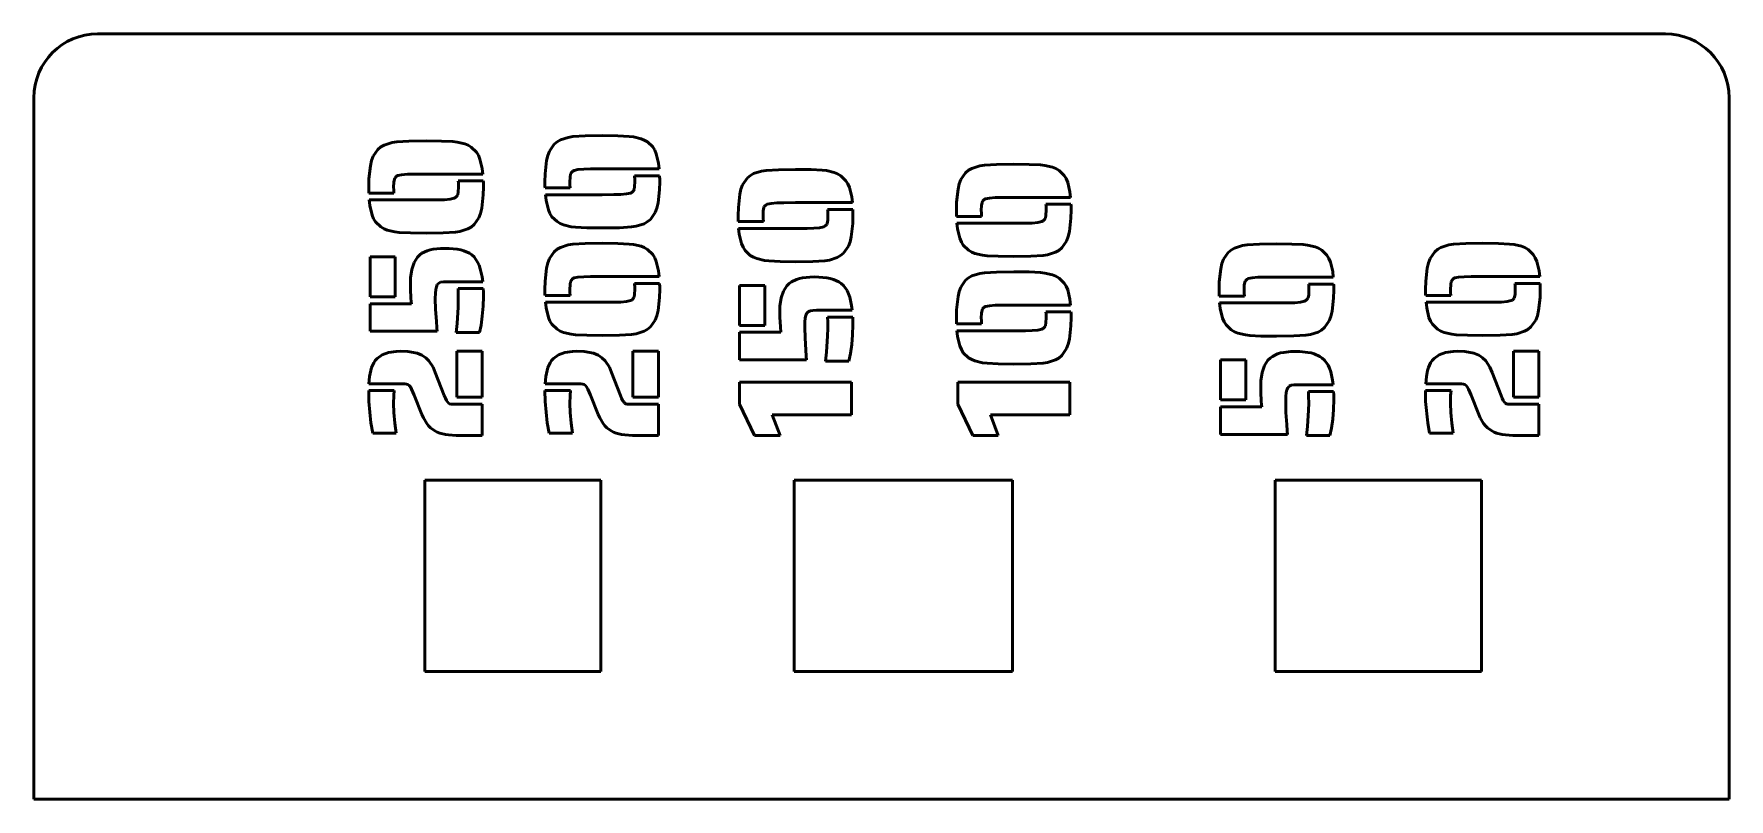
# Model space of a CAD drawing. Header units: millimetres. Extents: x 0 to 266, y 0 to 120.
import ezdxf

# ---------------------------------------------------------------- set-up
doc = ezdxf.new("R2010")
doc.units = ezdxf.units.MM
doc.layers.get('0').update_dxf_attribs({"lineweight": 50})

msp = doc.modelspace()

# ---------------------------------------------------------------- linework, layer by layer
for p, q in [((10, 120), (256.04, 120)), ((0, 0), (0, 110)), ((266.04, 110), (266.04, 0)), ((82.63, 103.39), (83.87, 103.78)), ((83.87, 103.78), (84.6, 103.89)), ((84.6, 103.89), (86.52, 104.01)), ((86.52, 104.01), (89.2, 104.05)), ((89.2, 104.05), (91.64, 104.02)), ((91.64, 104.02), (93.4, 103.93)), ((93.4, 103.93), (94.09, 103.85)), ((94.09, 103.85), (95.29, 103.56)), ((53.25, 100.82), (53.99, 101.89)), ((53.99, 101.89), (54.46, 102.28)), ((54.46, 102.28), (54.97, 102.57)), ((54.97, 102.57), (56.21, 102.96)), ((56.21, 102.96), (56.94, 103.07)), ((56.94, 103.07), (58.86, 103.19)), ((58.86, 103.19), (61.54, 103.23)), ((61.54, 103.23), (63.97, 103.2)), ((63.97, 103.2), (65.74, 103.11)), ((65.74, 103.11), (66.42, 103.03)), ((66.42, 103.03), (67.63, 102.75)), ((67.63, 102.75), (68.14, 102.54)), ((68.14, 102.54), (68.64, 102.25)), ((68.64, 102.25), (69.46, 101.46)), ((69.46, 101.46), (69.76, 100.96)), ((80.66, 100.95), (80.92, 101.63)), ((80.92, 101.63), (81.65, 102.71)), ((81.65, 102.71), (82.13, 103.1)), ((82.13, 103.1), (82.63, 103.39)), ((95.29, 103.56), (95.8, 103.35)), ((95.8, 103.35), (96.31, 103.06)), ((96.31, 103.06), (97.12, 102.28)), ((97.12, 102.28), (97.43, 101.78)), ((97.43, 101.78), (97.68, 101.2)), ((97.68, 101.2), (98.03, 99.72)), ((52.57, 97.26), (52.8, 99.33)), ((52.8, 99.33), (52.99, 100.13)), ((52.99, 100.13), (53.25, 100.82)), ((69.76, 100.96), (70.01, 100.38)), ((70.01, 100.38), (70.37, 98.91)), ((70.37, 98.91), (70.47, 98.01)), ((80.24, 98.08), (80.46, 100.15)), ((80.46, 100.15), (80.66, 100.95)), ((84.58, 98.5), (84.31, 98.22)), ((84.78, 98.6), (84.58, 98.5)), ((85.38, 98.73), (84.78, 98.6)), ((86.29, 98.8), (85.38, 98.73)), ((87.37, 98.82), (86.29, 98.8)), ((89.2, 98.83), (87.37, 98.82)), ((98.13, 98.83), (89.2, 98.83)), ((98.03, 99.72), (98.13, 98.83)), ((112.95, 98.09), (114.19, 98.49)), ((114.19, 98.49), (114.92, 98.6)), ((114.92, 98.6), (116.84, 98.71)), ((116.84, 98.71), (119.52, 98.75)), ((119.52, 98.75), (121.96, 98.72)), ((121.96, 98.72), (123.72, 98.64)), ((123.72, 98.64), (124.41, 98.56)), ((124.41, 98.56), (125.61, 98.27)), ((146.22, 98.23), (146.69, 98.62)), ((146.69, 98.62), (147.2, 98.91)), ((147.2, 98.91), (148.44, 99.31)), ((148.44, 99.31), (149.17, 99.42)), ((149.17, 99.42), (151.09, 99.53)), ((151.09, 99.53), (153.77, 99.57)), ((153.77, 99.57), (156.2, 99.54)), ((156.2, 99.54), (157.97, 99.46)), ((157.97, 99.46), (158.65, 99.38)), ((158.65, 99.38), (159.86, 99.09)), ((159.86, 99.09), (160.37, 98.88)), ((160.37, 98.88), (160.88, 98.59)), ((160.88, 98.59), (161.69, 97.8)), ((52.54, 95.99), (52.57, 97.26)), ((52.54, 95.5), (52.54, 95.99)), ((56.48, 96.74), (56.46, 95.99)), ((56.46, 95.99), (56.47, 95.56)), ((56.57, 97.23), (56.48, 96.74)), ((56.65, 97.4), (56.57, 97.23)), ((56.92, 97.68), (56.65, 97.4)), ((57.12, 97.78), (56.92, 97.68)), ((57.71, 97.91), (57.12, 97.78)), ((58.63, 97.99), (57.71, 97.91)), ((59.7, 98.01), (58.63, 97.99)), ((61.54, 98.01), (59.7, 98.01)), ((70.47, 98.01), (61.54, 98.01)), ((66.62, 96.7), (66.58, 96.94)), ((66.58, 96.94), (70.52, 96.94)), ((66.6, 95.25), (66.63, 95.99)), ((66.63, 96.5), (66.62, 96.7)), ((66.63, 95.99), (66.63, 96.5)), ((70.54, 95.99), (70.51, 94.74)), ((70.52, 96.94), (70.54, 96.75)), ((70.54, 96.75), (70.54, 96.48)), ((70.54, 96.48), (70.54, 95.99)), ((80.21, 96.81), (80.24, 98.08)), ((80.21, 96.32), (80.21, 96.81)), ((80.21, 96.06), (80.21, 96.32)), ((80.23, 95.86), (80.21, 96.06)), ((84.17, 95.86), (80.23, 95.86)), ((84.15, 97.56), (84.12, 96.81)), ((84.12, 96.81), (84.13, 96.38)), ((84.13, 96.38), (84.17, 95.86)), ((84.23, 98.05), (84.15, 97.56)), ((84.31, 98.22), (84.23, 98.05)), ((94.18, 95.58), (94.27, 96.07)), ((94.28, 97.52), (94.24, 97.76)), ((94.24, 97.76), (98.18, 97.76)), ((94.27, 96.07), (94.29, 96.81)), ((94.29, 97.32), (94.28, 97.52)), ((94.29, 96.81), (94.29, 97.32)), ((98.18, 97.76), (98.2, 97.56)), ((98.21, 96.81), (98.18, 95.55)), ((98.2, 97.56), (98.21, 97.3)), ((98.21, 97.3), (98.21, 96.81)), ((110.97, 95.66), (111.23, 96.34)), ((111.23, 96.34), (111.97, 97.41)), ((111.97, 97.41), (112.44, 97.81)), ((112.44, 97.81), (112.95, 98.09)), ((125.61, 98.27), (126.12, 98.06)), ((126.12, 98.06), (126.63, 97.77)), ((126.63, 97.77), (127.44, 96.98)), ((127.44, 96.98), (127.75, 96.49)), ((127.75, 96.49), (128, 95.91)), ((128, 95.91), (128.35, 94.43)), ((145.03, 95.67), (145.22, 96.48)), ((145.22, 96.48), (145.48, 97.16)), ((145.48, 97.16), (146.22, 98.23)), ((161.69, 97.8), (161.99, 97.31)), ((161.99, 97.31), (162.25, 96.72)), ((162.25, 96.72), (162.6, 95.25)), ((52.55, 95.24), (52.54, 95.5)), ((52.57, 95.04), (52.55, 95.24)), ((56.51, 95.04), (52.57, 95.04)), ((52.72, 93.08), (52.62, 93.97)), ((52.62, 93.97), (61.54, 93.97)), ((56.47, 95.56), (56.51, 95.04)), ((61.54, 93.97), (63.37, 93.98)), ((63.37, 93.98), (64.43, 94)), ((64.43, 94), (65.33, 94.08)), ((65.33, 94.08), (65.97, 94.23)), ((65.97, 94.23), (66.16, 94.33)), ((66.16, 94.33), (66.44, 94.59)), ((66.44, 94.59), (66.52, 94.76)), ((66.52, 94.76), (66.6, 95.25)), ((70.51, 94.74), (70.29, 92.67)), ((80.38, 93.9), (80.28, 94.79)), ((80.28, 94.79), (89.2, 94.79)), ((80.74, 92.42), (80.38, 93.9)), ((89.2, 94.79), (91.03, 94.8)), ((91.03, 94.8), (92.1, 94.82)), ((92.1, 94.82), (92.99, 94.9)), ((92.99, 94.9), (93.63, 95.04)), ((93.63, 95.04), (93.83, 95.15)), ((93.83, 95.15), (94.1, 95.41)), ((94.1, 95.41), (94.18, 95.58)), ((97.95, 93.49), (97.76, 92.68)), ((98.18, 95.55), (97.95, 93.49)), ((110.56, 92.78), (110.78, 94.85)), ((110.78, 94.85), (110.97, 95.66)), ((114.9, 93.21), (114.63, 92.93)), ((115.1, 93.31), (114.9, 93.21)), ((115.7, 93.43), (115.1, 93.31)), ((116.61, 93.51), (115.7, 93.43)), ((117.69, 93.53), (116.61, 93.51)), ((119.52, 93.54), (117.69, 93.53)), ((128.45, 93.54), (119.52, 93.54)), ((128.35, 94.43), (128.45, 93.54)), ((144.78, 92.34), (144.8, 93.6)), ((144.8, 93.6), (145.03, 95.67)), ((148.8, 93.57), (148.72, 93.08)), ((148.88, 93.75), (148.8, 93.57)), ((149.15, 94.02), (148.88, 93.75)), ((149.35, 94.13), (149.15, 94.02)), ((149.95, 94.25), (149.35, 94.13)), ((150.86, 94.33), (149.95, 94.25)), ((151.93, 94.35), (150.86, 94.33)), ((153.77, 94.36), (151.93, 94.35)), ((162.7, 94.36), (153.77, 94.36)), ((158.85, 93.05), (158.81, 93.28)), ((158.81, 93.28), (162.75, 93.28)), ((162.6, 95.25), (162.7, 94.36)), ((162.75, 93.28), (162.77, 93.09)), ((53.07, 91.6), (52.72, 93.08)), ((53.32, 91.02), (53.07, 91.6)), ((53.63, 90.52), (53.32, 91.02)), ((54.44, 89.74), (53.63, 90.52)), ((69.83, 91.17), (69.09, 90.1)), ((70.1, 91.86), (69.83, 91.17)), ((70.29, 92.67), (70.1, 91.86)), ((80.99, 91.84), (80.74, 92.42)), ((81.29, 91.34), (80.99, 91.84)), ((82.1, 90.56), (81.29, 91.34)), ((82.61, 90.27), (82.1, 90.56)), ((96.26, 90.52), (95.76, 90.23)), ((96.75, 90.91), (96.26, 90.52)), ((97.5, 91.99), (96.75, 90.91)), ((97.76, 92.68), (97.5, 91.99)), ((110.53, 91.52), (110.56, 92.78)), ((110.53, 91.03), (110.53, 91.52)), ((110.53, 90.76), (110.53, 91.03)), ((110.55, 90.57), (110.53, 90.76)), ((114.49, 90.57), (110.55, 90.57)), ((114.47, 92.26), (114.44, 91.52)), ((114.44, 91.52), (114.45, 91.09)), ((114.45, 91.09), (114.49, 90.57)), ((114.55, 92.76), (114.47, 92.26)), ((114.63, 92.93), (114.55, 92.76)), ((124.5, 90.29), (124.58, 90.77)), ((124.6, 92.23), (124.56, 92.46)), ((124.56, 92.46), (128.5, 92.46)), ((124.58, 90.77), (124.61, 91.52)), ((124.61, 92.03), (124.6, 92.23)), ((124.61, 91.52), (124.61, 92.03)), ((128.5, 92.46), (128.52, 92.27)), ((128.52, 91.52), (128.5, 90.26)), ((128.52, 92.27), (128.52, 92)), ((128.52, 92), (128.52, 91.52)), ((144.78, 91.85), (144.78, 92.34)), ((144.78, 91.58), (144.78, 91.85)), ((144.8, 91.39), (144.78, 91.58)), ((148.74, 91.39), (144.8, 91.39)), ((148.72, 93.08), (148.69, 92.34)), ((148.69, 92.34), (148.7, 91.91)), ((148.7, 91.91), (148.74, 91.39)), ((157.56, 90.43), (158.2, 90.57)), ((158.2, 90.57), (158.4, 90.67)), ((158.4, 90.67), (158.67, 90.94)), ((158.67, 90.94), (158.75, 91.11)), ((158.75, 91.11), (158.83, 91.59)), ((158.83, 91.59), (158.86, 92.34)), ((158.86, 92.85), (158.85, 93.05)), ((158.86, 92.34), (158.86, 92.85)), ((162.75, 91.08), (162.52, 89.01)), ((162.77, 92.34), (162.75, 91.08)), ((162.77, 93.09), (162.77, 92.82)), ((162.77, 92.82), (162.77, 92.34)), ((54.95, 89.45), (54.44, 89.74)), ((55.46, 89.24), (54.95, 89.45)), ((56.66, 88.95), (55.46, 89.24)), ((57.35, 88.87), (56.66, 88.95)), ((59.11, 88.78), (57.35, 88.87)), ((61.54, 88.76), (59.11, 88.78)), ((64.24, 88.79), (61.54, 88.76)), ((66.15, 88.91), (64.24, 88.79)), ((66.87, 89.02), (66.15, 88.91)), ((68.09, 89.41), (66.87, 89.02)), ((68.6, 89.7), (68.09, 89.41)), ((69.09, 90.1), (68.6, 89.7)), ((83.12, 90.06), (82.61, 90.27)), ((84.33, 89.77), (83.12, 90.06)), ((85.01, 89.69), (84.33, 89.77)), ((86.78, 89.6), (85.01, 89.69)), ((89.2, 89.58), (86.78, 89.6)), ((91.9, 89.61), (89.2, 89.58)), ((93.81, 89.73), (91.9, 89.61)), ((94.53, 89.84), (93.81, 89.73)), ((95.76, 90.23), (94.53, 89.84)), ((110.7, 88.6), (110.6, 89.5)), ((110.6, 89.5), (119.52, 89.5)), ((111.06, 87.13), (110.7, 88.6)), ((119.52, 89.5), (121.35, 89.5)), ((121.35, 89.5), (122.42, 89.52)), ((122.42, 89.52), (123.31, 89.61)), ((123.31, 89.61), (123.95, 89.75)), ((123.95, 89.75), (124.15, 89.85)), ((124.15, 89.85), (124.42, 90.12)), ((124.42, 90.12), (124.5, 90.29)), ((128.27, 88.2), (128.08, 87.39)), ((128.5, 90.26), (128.27, 88.2)), ((144.95, 89.42), (144.85, 90.31)), ((144.85, 90.31), (153.77, 90.31)), ((145.3, 87.95), (144.95, 89.42)), ((145.56, 87.36), (145.3, 87.95)), ((153.77, 90.31), (155.6, 90.32)), ((155.6, 90.32), (156.67, 90.34)), ((156.67, 90.34), (157.56, 90.43)), ((162.33, 88.21), (162.07, 87.52)), ((162.52, 89.01), (162.33, 88.21)), ((60.21, 84.99), (60.55, 85.33)), ((60.55, 85.33), (60.9, 85.59)), ((60.9, 85.59), (61.71, 85.98)), ((61.71, 85.98), (62.17, 86.12)), ((62.17, 86.12), (62.67, 86.22)), ((62.67, 86.22), (63.82, 86.34)), ((63.82, 86.34), (64.46, 86.35)), ((64.46, 86.35), (65.18, 86.34)), ((65.18, 86.34), (66.45, 86.22)), ((66.45, 86.22), (66.99, 86.12)), ((66.99, 86.12), (67.48, 85.98)), ((67.48, 85.98), (68.35, 85.59)), ((68.35, 85.59), (68.73, 85.33)), ((68.73, 85.33), (69.07, 85.02)), ((80.92, 84.76), (81.65, 85.83)), ((81.65, 85.83), (82.13, 86.22)), ((82.13, 86.22), (82.63, 86.51)), ((82.63, 86.51), (83.87, 86.91)), ((83.87, 86.91), (84.6, 87.01)), ((84.6, 87.01), (86.52, 87.13)), ((86.52, 87.13), (89.2, 87.17)), ((89.2, 87.17), (91.64, 87.14)), ((91.64, 87.14), (93.4, 87.05)), ((93.4, 87.05), (94.09, 86.98)), ((94.09, 86.98), (95.29, 86.69)), ((95.29, 86.69), (95.8, 86.48)), ((95.8, 86.48), (96.31, 86.19)), ((96.31, 86.19), (97.12, 85.4)), ((97.12, 85.4), (97.43, 84.91)), ((111.31, 86.54), (111.06, 87.13)), ((111.61, 86.05), (111.31, 86.54)), ((112.42, 85.26), (111.61, 86.05)), ((112.93, 84.97), (112.42, 85.26)), ((126.58, 85.23), (126.07, 84.94)), ((127.07, 85.62), (126.58, 85.23)), ((127.82, 86.7), (127.07, 85.62)), ((128.08, 87.39), (127.82, 86.7)), ((145.86, 86.87), (145.56, 87.36)), ((146.67, 86.08), (145.86, 86.87)), ((147.18, 85.79), (146.67, 86.08)), ((147.69, 85.58), (147.18, 85.79)), ((148.89, 85.29), (147.69, 85.58)), ((149.58, 85.21), (148.89, 85.29)), ((151.35, 85.13), (149.58, 85.21)), ((156.47, 85.14), (153.77, 85.1)), ((158.38, 85.25), (156.47, 85.14)), ((159.1, 85.36), (158.38, 85.25)), ((160.32, 85.76), (159.1, 85.36)), ((160.83, 86.05), (160.32, 85.76)), ((161.32, 86.44), (160.83, 86.05)), ((162.07, 87.52), (161.32, 86.44)), ((186.72, 84.66), (187.45, 85.73)), ((187.45, 85.73), (187.93, 86.12)), ((187.93, 86.12), (188.44, 86.41)), ((188.44, 86.41), (189.67, 86.8)), ((189.67, 86.8), (190.4, 86.91)), ((190.4, 86.91), (192.32, 87.03)), ((192.32, 87.03), (195.01, 87.07)), ((195.01, 87.07), (197.44, 87.04)), ((197.44, 87.04), (199.2, 86.95)), ((199.2, 86.95), (199.89, 86.87)), ((199.89, 86.87), (201.09, 86.59)), ((201.09, 86.59), (201.61, 86.38)), ((201.61, 86.38), (202.11, 86.09)), ((202.11, 86.09), (202.92, 85.3)), ((202.92, 85.3), (203.23, 84.8)), ((219.12, 84.76), (219.85, 85.83)), ((219.85, 85.83), (220.33, 86.22)), ((220.33, 86.22), (220.83, 86.51)), ((220.83, 86.51), (222.07, 86.91)), ((222.07, 86.91), (222.8, 87.01)), ((222.8, 87.01), (224.72, 87.13)), ((224.72, 87.13), (227.41, 87.17)), ((227.41, 87.17), (229.84, 87.14)), ((229.84, 87.14), (231.6, 87.05)), ((231.6, 87.05), (232.29, 86.98)), ((232.29, 86.98), (233.49, 86.69)), ((233.49, 86.69), (234, 86.48)), ((234, 86.48), (234.51, 86.19)), ((234.51, 86.19), (235.32, 85.4)), ((235.32, 85.4), (235.63, 84.91)), ((52.75, 78.76), (52.75, 85.05)), ((52.75, 85.05), (56.71, 85.05)), ((56.71, 85.05), (56.71, 78.76)), ((59.11, 81.77), (59.29, 83.06)), ((59.29, 83.06), (59.66, 84.14)), ((59.66, 84.14), (60.21, 84.99)), ((69.07, 85.02), (69.64, 84.22)), ((69.64, 84.22), (69.87, 83.73)), ((69.87, 83.73), (70.06, 83.18)), ((70.06, 83.18), (70.35, 81.88)), ((80.24, 81.2), (80.46, 83.27)), ((80.46, 83.27), (80.66, 84.08)), ((80.66, 84.08), (80.92, 84.76)), ((97.43, 84.91), (97.68, 84.32)), ((97.68, 84.32), (98.03, 82.85)), ((98.03, 82.85), (98.13, 81.96)), ((113.44, 84.76), (112.93, 84.97)), ((114.65, 84.47), (113.44, 84.76)), ((115.33, 84.39), (114.65, 84.47)), ((117.1, 84.31), (115.33, 84.39)), ((119.52, 84.28), (117.1, 84.31)), ((122.22, 84.32), (119.52, 84.28)), ((124.13, 84.43), (122.22, 84.32)), ((124.85, 84.54), (124.13, 84.43)), ((126.07, 84.94), (124.85, 84.54)), ((148.44, 82.43), (149.17, 82.54)), ((149.17, 82.54), (151.09, 82.66)), ((151.09, 82.66), (153.77, 82.7)), ((153.77, 85.1), (151.35, 85.13)), ((153.77, 82.7), (156.2, 82.67)), ((156.2, 82.67), (157.97, 82.58)), ((157.97, 82.58), (158.65, 82.5)), ((158.65, 82.5), (159.86, 82.21)), ((186.04, 81.1), (186.26, 83.17)), ((186.26, 83.17), (186.46, 83.97)), ((186.46, 83.97), (186.72, 84.66)), ((203.23, 84.8), (203.48, 84.22)), ((203.48, 84.22), (203.83, 82.75)), ((203.83, 82.75), (203.93, 81.85)), ((218.44, 81.2), (218.66, 83.27)), ((218.66, 83.27), (218.86, 84.08)), ((218.86, 84.08), (219.12, 84.76)), ((235.63, 84.91), (235.88, 84.32)), ((235.88, 84.32), (236.23, 82.85)), ((236.23, 82.85), (236.33, 81.96)), ((59.09, 81.03), (59.11, 81.77)), ((59.11, 80.04), (59.09, 81.03)), ((59.16, 78.53), (59.11, 80.04)), ((63.06, 79.91), (63.02, 79.32)), ((63.16, 80.34), (63.06, 79.91)), ((63.31, 80.68), (63.16, 80.34)), ((63.53, 80.91), (63.31, 80.68)), ((63.83, 81.05), (63.53, 80.91)), ((64.26, 81.12), (63.83, 81.05)), ((64.84, 81.14), (64.26, 81.12)), ((70.44, 81.14), (64.84, 81.14)), ((66.59, 79.32), (66.56, 80.06)), ((66.56, 80.06), (70.52, 80.06)), ((70.35, 81.88), (70.44, 81.14)), ((70.52, 80.06), (70.54, 79.55)), ((80.21, 79.94), (80.24, 81.2)), ((80.21, 79.45), (80.21, 79.94)), ((84.15, 80.68), (84.12, 79.94)), ((84.12, 79.94), (84.13, 79.51)), ((84.23, 81.17), (84.15, 80.68)), ((84.31, 81.35), (84.23, 81.17)), ((84.58, 81.62), (84.31, 81.35)), ((84.78, 81.73), (84.58, 81.62)), ((85.38, 81.85), (84.78, 81.73)), ((86.29, 81.93), (85.38, 81.85)), ((87.37, 81.95), (86.29, 81.93)), ((89.2, 81.96), (87.37, 81.95)), ((98.13, 81.96), (89.2, 81.96)), ((94.28, 80.65), (94.24, 80.88)), ((94.24, 80.88), (98.18, 80.88)), ((94.27, 79.19), (94.29, 79.94)), ((94.29, 80.45), (94.28, 80.65)), ((94.29, 79.94), (94.29, 80.45)), ((98.18, 80.88), (98.2, 80.69)), ((98.21, 79.94), (98.18, 78.68)), ((98.2, 80.69), (98.21, 80.42)), ((98.21, 80.42), (98.21, 79.94)), ((110.73, 74.29), (110.73, 80.57)), ((110.73, 80.57), (114.69, 80.57)), ((114.69, 80.57), (114.69, 74.29)), ((117.64, 79.66), (118.19, 80.51)), ((118.19, 80.51), (118.53, 80.85)), ((118.53, 80.85), (118.88, 81.11)), ((118.88, 81.11), (119.69, 81.51)), ((119.69, 81.51), (120.15, 81.65)), ((120.15, 81.65), (120.65, 81.75)), ((120.65, 81.75), (121.8, 81.86)), ((121.8, 81.86), (122.44, 81.88)), ((122.44, 81.88), (123.17, 81.86)), ((123.17, 81.86), (124.43, 81.75)), ((124.43, 81.75), (124.97, 81.65)), ((124.97, 81.65), (125.47, 81.51)), ((125.47, 81.51), (126.33, 81.11)), ((126.33, 81.11), (126.71, 80.85)), ((126.71, 80.85), (127.05, 80.54)), ((127.05, 80.54), (127.62, 79.75)), ((145.22, 79.6), (145.48, 80.28)), ((145.48, 80.28), (146.22, 81.36)), ((146.22, 81.36), (146.69, 81.75)), ((146.69, 81.75), (147.2, 82.04)), ((147.2, 82.04), (148.44, 82.43)), ((159.86, 82.21), (160.37, 82)), ((160.37, 82), (160.88, 81.71)), ((160.88, 81.71), (161.69, 80.93)), ((161.69, 80.93), (161.99, 80.43)), ((161.99, 80.43), (162.25, 79.85)), ((162.25, 79.85), (162.6, 78.38)), ((186.01, 79.83), (186.04, 81.1)), ((186.01, 79.34), (186.01, 79.83)), ((189.95, 80.58), (189.92, 79.83)), ((189.92, 79.83), (189.93, 79.4)), ((190.04, 81.07), (189.95, 80.58)), ((190.11, 81.24), (190.04, 81.07)), ((190.39, 81.52), (190.11, 81.24)), ((190.58, 81.62), (190.39, 81.52)), ((191.18, 81.75), (190.58, 81.62)), ((192.09, 81.83), (191.18, 81.75)), ((193.17, 81.85), (192.09, 81.83)), ((195.01, 81.85), (193.17, 81.85)), ((203.93, 81.85), (195.01, 81.85)), ((200.08, 80.54), (200.04, 80.78)), ((200.04, 80.78), (203.98, 80.78)), ((200.07, 79.09), (200.1, 79.83)), ((200.1, 80.34), (200.08, 80.54)), ((200.1, 79.83), (200.1, 80.34)), ((203.98, 80.78), (204, 80.59)), ((204.01, 79.83), (203.98, 78.58)), ((204, 80.59), (204.01, 80.32)), ((204.01, 80.32), (204.01, 79.83)), ((218.41, 79.94), (218.44, 81.2)), ((218.41, 79.45), (218.41, 79.94)), ((222.35, 80.68), (222.32, 79.94)), ((222.32, 79.94), (222.33, 79.51)), ((222.44, 81.17), (222.35, 80.68)), ((222.51, 81.35), (222.44, 81.17)), ((222.78, 81.62), (222.51, 81.35)), ((222.98, 81.73), (222.78, 81.62)), ((223.58, 81.85), (222.98, 81.73)), ((224.49, 81.93), (223.58, 81.85)), ((225.57, 81.95), (224.49, 81.93)), ((227.41, 81.96), (225.57, 81.95)), ((236.33, 81.96), (227.41, 81.96)), ((232.48, 80.65), (232.44, 80.88)), ((232.44, 80.88), (236.38, 80.88)), ((232.47, 79.19), (232.49, 79.94)), ((232.49, 80.45), (232.48, 80.65)), ((232.49, 79.94), (232.49, 80.45)), ((236.38, 80.88), (236.4, 80.69)), ((236.41, 79.94), (236.38, 78.68)), ((236.4, 80.69), (236.41, 80.42)), ((236.41, 80.42), (236.41, 79.94)), ((56.71, 78.76), (52.75, 78.76)), ((52.75, 73.36), (52.75, 77.69)), ((52.75, 77.69), (59.24, 77.69)), ((59.24, 77.69), (59.16, 78.53)), ((63.02, 79.32), (63, 78.51)), ((63, 78.51), (63.04, 76.77)), ((66.61, 78.27), (66.59, 79.32)), ((66.59, 77.14), (66.61, 78.27)), ((70.5, 77.28), (70.36, 75.75)), ((70.54, 78.84), (70.5, 77.28)), ((70.54, 79.55), (70.54, 78.84)), ((80.21, 79.18), (80.21, 79.45)), ((80.23, 78.99), (80.21, 79.18)), ((84.17, 78.99), (80.23, 78.99)), ((80.38, 77.02), (80.28, 77.91)), ((80.28, 77.91), (89.2, 77.91)), ((84.13, 79.51), (84.17, 78.99)), ((89.2, 77.91), (91.03, 77.92)), ((91.03, 77.92), (92.1, 77.94)), ((92.1, 77.94), (92.99, 78.02)), ((92.99, 78.02), (93.63, 78.17)), ((93.63, 78.17), (93.83, 78.27)), ((93.83, 78.27), (94.1, 78.54)), ((94.1, 78.54), (94.18, 78.71)), ((94.18, 78.71), (94.27, 79.19)), ((98.18, 78.68), (97.95, 76.61)), ((117.07, 76.56), (117.09, 77.29)), ((117.09, 77.29), (117.28, 78.59)), ((117.28, 78.59), (117.64, 79.66)), ((127.62, 79.75), (127.85, 79.26)), ((127.85, 79.26), (128.04, 78.71)), ((128.04, 78.71), (128.33, 77.41)), ((128.33, 77.41), (128.42, 76.66)), ((144.8, 76.73), (145.03, 78.8)), ((145.03, 78.8), (145.22, 79.6)), ((149.35, 77.25), (149.15, 77.15)), ((149.95, 77.38), (149.35, 77.25)), ((150.86, 77.45), (149.95, 77.38)), ((151.93, 77.48), (150.86, 77.45)), ((153.77, 77.48), (151.93, 77.48)), ((162.7, 77.48), (153.77, 77.48)), ((162.6, 78.38), (162.7, 77.48)), ((186.02, 79.08), (186.01, 79.34)), ((186.03, 78.88), (186.02, 79.08)), ((189.97, 78.88), (186.03, 78.88)), ((186.19, 76.92), (186.09, 77.81)), ((186.09, 77.81), (195.01, 77.81)), ((189.93, 79.4), (189.97, 78.88)), ((195.01, 77.81), (196.83, 77.82)), ((196.83, 77.82), (197.9, 77.84)), ((197.9, 77.84), (198.79, 77.92)), ((198.79, 77.92), (199.43, 78.07)), ((199.43, 78.07), (199.63, 78.17)), ((199.63, 78.17), (199.9, 78.43)), ((199.9, 78.43), (199.98, 78.6)), ((199.98, 78.6), (200.07, 79.09)), ((203.98, 78.58), (203.76, 76.51)), ((218.41, 79.18), (218.41, 79.45)), ((218.43, 78.99), (218.41, 79.18)), ((222.37, 78.99), (218.43, 78.99)), ((218.59, 77.02), (218.48, 77.91)), ((218.48, 77.91), (227.41, 77.91)), ((222.33, 79.51), (222.37, 78.99)), ((227.41, 77.91), (229.23, 77.92)), ((229.23, 77.92), (230.3, 77.94)), ((230.3, 77.94), (231.19, 78.02)), ((231.19, 78.02), (231.83, 78.17)), ((231.83, 78.17), (232.03, 78.27)), ((232.03, 78.27), (232.3, 78.54)), ((232.3, 78.54), (232.38, 78.71)), ((232.38, 78.71), (232.47, 79.19)), ((236.38, 78.68), (236.15, 76.61)), ((63.04, 76.77), (63.16, 74.93)), ((63.16, 74.93), (63.24, 73.93)), ((66.27, 73.16), (66.42, 74.58)), ((66.42, 74.58), (66.59, 77.14)), ((70.36, 75.75), (70.17, 74.35)), ((80.74, 75.54), (80.38, 77.02)), ((80.99, 74.96), (80.74, 75.54)), ((81.29, 74.47), (80.99, 74.96)), ((97.5, 75.12), (96.75, 74.04)), ((97.76, 75.8), (97.5, 75.12)), ((97.95, 76.61), (97.76, 75.8)), ((117.09, 75.56), (117.07, 76.56)), ((117.15, 74.05), (117.09, 75.56)), ((121, 74.84), (120.98, 74.03)), ((121.05, 75.43), (121, 74.84)), ((121.14, 75.87), (121.05, 75.43)), ((121.29, 76.2), (121.14, 75.87)), ((121.51, 76.44), (121.29, 76.2)), ((121.82, 76.57), (121.51, 76.44)), ((122.24, 76.64), (121.82, 76.57)), ((122.82, 76.66), (122.24, 76.64)), ((128.42, 76.66), (122.82, 76.66)), ((124.58, 74.85), (124.54, 75.59)), ((124.54, 75.59), (128.5, 75.59)), ((124.59, 73.8), (124.58, 74.85)), ((128.5, 75.59), (128.52, 75.08)), ((128.52, 75.08), (128.52, 74.36)), ((144.78, 75.46), (144.8, 76.73)), ((144.78, 74.97), (144.78, 75.46)), ((144.78, 74.71), (144.78, 74.97)), ((144.8, 74.51), (144.78, 74.71)), ((148.74, 74.51), (144.8, 74.51)), ((148.72, 76.21), (148.69, 75.46)), ((148.69, 75.46), (148.7, 75.03)), ((148.7, 75.03), (148.74, 74.51)), ((148.8, 76.7), (148.72, 76.21)), ((148.88, 76.87), (148.8, 76.7)), ((149.15, 77.15), (148.88, 76.87)), ((158.75, 74.23), (158.83, 74.72)), ((158.85, 76.17), (158.81, 76.41)), ((158.81, 76.41), (162.75, 76.41)), ((158.83, 74.72), (158.86, 75.46)), ((158.86, 75.97), (158.85, 76.17)), ((158.86, 75.46), (158.86, 75.97)), ((162.75, 76.41), (162.77, 76.22)), ((162.77, 75.46), (162.75, 74.21)), ((162.77, 76.22), (162.77, 75.95)), ((162.77, 75.95), (162.77, 75.46)), ((186.54, 75.44), (186.19, 76.92)), ((186.79, 74.86), (186.54, 75.44)), ((187.1, 74.36), (186.79, 74.86)), ((203.3, 75.01), (202.55, 73.94)), ((203.56, 75.7), (203.3, 75.01)), ((203.76, 76.51), (203.56, 75.7)), ((218.94, 75.54), (218.59, 77.02)), ((219.19, 74.96), (218.94, 75.54)), ((219.49, 74.47), (219.19, 74.96)), ((235.7, 75.12), (234.95, 74.04)), ((235.96, 75.8), (235.7, 75.12)), ((236.15, 76.61), (235.96, 75.8)), ((63.28, 73.36), (52.75, 73.36)), ((63.24, 73.93), (63.28, 73.36)), ((69.93, 73.16), (66.27, 73.16)), ((70.17, 74.35), (69.93, 73.16)), ((82.1, 73.68), (81.29, 74.47)), ((82.61, 73.39), (82.1, 73.68)), ((83.12, 73.18), (82.61, 73.39)), ((84.33, 72.89), (83.12, 73.18)), ((85.01, 72.81), (84.33, 72.89)), ((86.78, 72.73), (85.01, 72.81)), ((89.2, 72.7), (86.78, 72.73)), ((91.9, 72.74), (89.2, 72.7)), ((93.81, 72.85), (91.9, 72.74)), ((94.53, 72.96), (93.81, 72.85)), ((95.76, 73.36), (94.53, 72.96)), ((96.26, 73.65), (95.76, 73.36)), ((96.75, 74.04), (96.26, 73.65)), ((114.69, 74.29), (110.73, 74.29)), ((110.73, 68.89), (110.73, 73.21)), ((110.73, 73.21), (117.22, 73.21)), ((117.22, 73.21), (117.15, 74.05)), ((120.98, 74.03), (121.02, 72.29)), ((121.02, 72.29), (121.14, 70.45)), ((124.4, 70.11), (124.57, 72.66)), ((124.57, 72.66), (124.59, 73.8)), ((128.48, 72.81), (128.35, 71.28)), ((128.52, 74.36), (128.48, 72.81)), ((144.95, 72.55), (144.85, 73.44)), ((144.85, 73.44), (153.77, 73.44)), ((145.3, 71.07), (144.95, 72.55)), ((153.77, 73.44), (155.6, 73.45)), ((155.6, 73.45), (156.67, 73.47)), ((156.67, 73.47), (157.56, 73.55)), ((157.56, 73.55), (158.2, 73.7)), ((158.2, 73.7), (158.4, 73.8)), ((158.4, 73.8), (158.67, 74.06)), ((158.67, 74.06), (158.75, 74.23)), ((162.52, 72.14), (162.33, 71.33)), ((162.75, 74.21), (162.52, 72.14)), ((187.91, 73.58), (187.1, 74.36)), ((188.41, 73.29), (187.91, 73.58)), ((188.93, 73.08), (188.41, 73.29)), ((190.13, 72.79), (188.93, 73.08)), ((190.82, 72.71), (190.13, 72.79)), ((192.58, 72.62), (190.82, 72.71)), ((195.01, 72.6), (192.58, 72.62)), ((197.71, 72.63), (195.01, 72.6)), ((199.61, 72.75), (197.71, 72.63)), ((200.33, 72.86), (199.61, 72.75)), ((201.56, 73.25), (200.33, 72.86)), ((202.07, 73.54), (201.56, 73.25)), ((202.55, 73.94), (202.07, 73.54)), ((220.3, 73.68), (219.49, 74.47)), ((220.81, 73.39), (220.3, 73.68)), ((221.32, 73.18), (220.81, 73.39)), ((222.53, 72.89), (221.32, 73.18)), ((223.21, 72.81), (222.53, 72.89)), ((224.98, 72.73), (223.21, 72.81)), ((227.41, 72.7), (224.98, 72.73)), ((230.1, 72.74), (227.41, 72.7)), ((232.01, 72.85), (230.1, 72.74)), ((232.73, 72.96), (232.01, 72.85)), ((233.96, 73.36), (232.73, 72.96)), ((234.46, 73.65), (233.96, 73.36)), ((234.95, 74.04), (234.46, 73.65)), ((53.88, 69.11), (54.67, 69.66)), ((54.67, 69.66), (55.66, 70.04)), ((55.66, 70.04), (56.87, 70.22)), ((56.87, 70.22), (57.55, 70.24)), ((57.55, 70.24), (58.7, 70.19)), ((58.7, 70.19), (60.13, 69.92)), ((60.13, 69.92), (60.89, 69.62)), ((60.89, 69.62), (61.21, 69.42)), ((61.21, 69.42), (61.49, 69.22)), ((61.49, 69.22), (62, 68.71)), ((66.35, 63.01), (66.35, 70.24)), ((66.35, 70.24), (70.34, 70.24)), ((70.34, 70.24), (70.34, 63.01)), ((81.54, 69.11), (82.33, 69.66)), ((82.33, 69.66), (83.33, 70.04)), ((83.33, 70.04), (84.54, 70.22)), ((84.54, 70.22), (85.22, 70.24)), ((85.22, 70.24), (86.37, 70.19)), ((86.37, 70.19), (87.8, 69.92)), ((87.8, 69.92), (88.55, 69.62)), ((88.55, 69.62), (88.87, 69.42)), ((88.87, 69.42), (89.15, 69.22)), ((89.15, 69.22), (89.66, 68.71)), ((94.01, 63.01), (94.01, 70.24)), ((94.01, 70.24), (98, 70.24)), ((98, 70.24), (98, 63.01)), ((121.14, 70.45), (121.22, 69.46)), ((121.22, 69.46), (121.27, 68.89)), ((124.25, 68.69), (124.4, 70.11)), ((128.15, 69.87), (127.91, 68.69)), ((128.35, 71.28), (128.15, 69.87)), ((145.56, 70.49), (145.3, 71.07)), ((145.86, 69.99), (145.56, 70.49)), ((146.67, 69.21), (145.86, 69.99)), ((147.18, 68.92), (146.67, 69.21)), ((160.83, 69.17), (160.32, 68.88)), ((161.32, 69.57), (160.83, 69.17)), ((162.07, 70.64), (161.32, 69.57)), ((162.33, 71.33), (162.07, 70.64)), ((194.01, 69.17), (194.36, 69.43)), ((194.36, 69.43), (195.17, 69.83)), ((195.17, 69.83), (195.63, 69.96)), ((195.63, 69.96), (196.14, 70.06)), ((196.14, 70.06), (197.28, 70.18)), ((197.28, 70.18), (197.92, 70.19)), ((197.92, 70.19), (198.65, 70.18)), ((198.65, 70.18), (199.91, 70.06)), ((199.91, 70.06), (200.46, 69.96)), ((200.46, 69.96), (200.95, 69.83)), ((200.95, 69.83), (201.82, 69.43)), ((201.82, 69.43), (202.19, 69.17)), ((219.74, 69.11), (220.53, 69.66)), ((220.53, 69.66), (221.53, 70.04)), ((221.53, 70.04), (222.74, 70.22)), ((222.74, 70.22), (223.42, 70.24)), ((223.42, 70.24), (224.57, 70.19)), ((224.57, 70.19), (226, 69.92)), ((226, 69.92), (226.75, 69.62)), ((226.75, 69.62), (227.07, 69.42)), ((227.07, 69.42), (227.35, 69.22)), ((227.35, 69.22), (227.86, 68.71)), ((232.21, 63.01), (232.21, 70.24)), ((232.21, 70.24), (236.2, 70.24)), ((236.2, 70.24), (236.2, 63.01)), ((52.68, 66.27), (52.86, 67.24)), ((52.86, 67.24), (52.99, 67.67)), ((52.99, 67.67), (53.34, 68.43)), ((53.34, 68.43), (53.57, 68.76)), ((53.57, 68.76), (53.88, 69.11)), ((62, 68.71), (62.65, 67.73)), ((62.65, 67.73), (63, 66.92)), ((63, 66.92), (64.41, 63.29)), ((80.34, 66.27), (80.53, 67.24)), ((80.53, 67.24), (80.65, 67.67)), ((80.65, 67.67), (81, 68.43)), ((81, 68.43), (81.23, 68.76)), ((81.23, 68.76), (81.54, 69.11)), ((89.66, 68.71), (90.31, 67.73)), ((90.31, 67.73), (90.66, 66.92)), ((90.66, 66.92), (92.07, 63.29)), ((121.27, 68.89), (110.73, 68.89)), ((127.91, 68.69), (124.25, 68.69)), ((147.69, 68.71), (147.18, 68.92)), ((148.89, 68.42), (147.69, 68.71)), ((149.58, 68.34), (148.89, 68.42)), ((151.35, 68.25), (149.58, 68.34)), ((153.77, 68.23), (151.35, 68.25)), ((156.47, 68.26), (153.77, 68.23)), ((158.38, 68.38), (156.47, 68.26)), ((159.1, 68.49), (158.38, 68.38)), ((160.32, 68.88), (159.1, 68.49)), ((186.21, 62.6), (186.21, 68.89)), ((186.21, 68.89), (190.18, 68.89)), ((190.18, 68.89), (190.18, 62.6)), ((192.58, 65.61), (192.76, 66.91)), ((192.76, 66.91), (193.12, 67.98)), ((193.12, 67.98), (193.67, 68.83)), ((193.67, 68.83), (194.01, 69.17)), ((202.19, 69.17), (202.53, 68.86)), ((202.53, 68.86), (203.1, 68.06)), ((203.1, 68.06), (203.33, 67.57)), ((203.33, 67.57), (203.53, 67.02)), ((203.53, 67.02), (203.81, 65.72)), ((218.54, 66.27), (218.73, 67.24)), ((218.73, 67.24), (218.85, 67.67)), ((218.85, 67.67), (219.2, 68.43)), ((219.2, 68.43), (219.43, 68.76)), ((219.43, 68.76), (219.74, 69.11)), ((227.86, 68.71), (228.51, 67.73)), ((228.51, 67.73), (228.86, 66.92)), ((228.86, 66.92), (230.27, 63.29)), ((52.55, 62.34), (52.54, 64.06)), ((52.54, 64.06), (56.53, 64.06)), ((52.57, 65.13), (52.68, 66.27)), ((57.79, 65.13), (52.57, 65.13)), ((56.53, 64.06), (56.48, 63.31)), ((58.19, 65.12), (57.79, 65.13)), ((58.49, 65.08), (58.19, 65.12)), ((58.71, 65), (58.49, 65.08)), ((58.91, 64.85), (58.71, 65)), ((59.09, 64.63), (58.91, 64.85)), ((59.28, 64.28), (59.09, 64.63)), ((59.48, 63.84), (59.28, 64.28)), ((80.22, 62.34), (80.21, 64.06)), ((80.21, 64.06), (84.19, 64.06)), ((80.23, 65.13), (80.34, 66.27)), ((85.45, 65.13), (80.23, 65.13)), ((84.19, 64.06), (84.14, 63.31)), ((85.85, 65.12), (85.45, 65.13)), ((86.15, 65.08), (85.85, 65.12)), ((86.38, 65), (86.15, 65.08)), ((86.57, 64.85), (86.38, 65)), ((86.75, 64.63), (86.57, 64.85)), ((86.94, 64.28), (86.75, 64.63)), ((87.15, 63.84), (86.94, 64.28)), ((110.73, 61.96), (110.73, 65.36)), ((110.73, 65.36), (128.32, 65.36)), ((128.32, 65.36), (128.32, 60.25)), ((144.98, 61.96), (144.98, 65.36)), ((144.98, 65.36), (162.57, 65.36)), ((162.57, 65.36), (162.57, 60.25)), ((192.55, 64.87), (192.58, 65.61)), ((192.57, 63.88), (192.55, 64.87)), ((192.63, 62.37), (192.57, 63.88)), ((196.62, 64.18), (196.53, 63.75)), ((196.77, 64.52), (196.62, 64.18)), ((196.99, 64.75), (196.77, 64.52)), ((197.3, 64.89), (196.99, 64.75)), ((197.72, 64.96), (197.3, 64.89)), ((198.31, 64.98), (197.72, 64.96)), ((203.91, 64.98), (198.31, 64.98)), ((200.06, 63.16), (200.02, 63.9)), ((200.02, 63.9), (203.98, 63.9)), ((203.81, 65.72), (203.91, 64.98)), ((203.98, 63.9), (204, 63.39)), ((218.42, 62.34), (218.41, 64.06)), ((218.41, 64.06), (222.4, 64.06)), ((218.43, 65.13), (218.54, 66.27)), ((223.65, 65.13), (218.43, 65.13)), ((222.4, 64.06), (222.34, 63.31)), ((224.06, 65.12), (223.65, 65.13)), ((224.35, 65.08), (224.06, 65.12)), ((224.58, 65), (224.35, 65.08)), ((224.77, 64.85), (224.58, 65)), ((224.96, 64.63), (224.77, 64.85)), ((225.14, 64.28), (224.96, 64.63)), ((225.35, 63.84), (225.14, 64.28)), ((52.87, 58.99), (52.55, 62.34)), ((56.48, 63.31), (56.46, 62.04)), ((56.46, 62.04), (56.51, 60.64)), ((59.7, 63.32), (59.48, 63.84)), ((60.9, 60.32), (59.7, 63.32)), ((64.41, 63.29), (64.58, 62.87)), ((64.58, 62.87), (64.74, 62.53)), ((64.74, 62.53), (64.89, 62.28)), ((64.89, 62.28), (65.05, 62.11)), ((65.05, 62.11), (65.23, 62.01)), ((65.23, 62.01), (65.46, 61.96)), ((65.46, 61.96), (65.8, 61.94)), ((65.8, 61.94), (66.3, 61.93)), ((66.3, 61.93), (70.34, 61.93)), ((70.34, 63.01), (66.35, 63.01)), ((70.34, 61.93), (70.34, 57)), ((80.54, 58.99), (80.22, 62.34)), ((84.14, 63.31), (84.12, 62.04)), ((84.12, 62.04), (84.17, 60.64)), ((87.37, 63.32), (87.15, 63.84)), ((88.57, 60.32), (87.37, 63.32)), ((92.07, 63.29), (92.24, 62.87)), ((92.24, 62.87), (92.4, 62.53)), ((92.4, 62.53), (92.56, 62.28)), ((92.56, 62.28), (92.71, 62.11)), ((92.71, 62.11), (92.89, 62.01)), ((92.89, 62.01), (93.12, 61.96)), ((93.12, 61.96), (93.46, 61.94)), ((93.46, 61.94), (93.96, 61.93)), ((93.96, 61.93), (98, 61.93)), ((98, 63.01), (94.01, 63.01)), ((98, 61.93), (98, 57)), ((113.11, 57), (110.73, 61.96)), ((147.36, 57), (144.98, 61.96)), ((190.18, 62.6), (186.21, 62.6)), ((186.21, 57.2), (186.21, 61.53)), ((186.21, 61.53), (192.71, 61.53)), ((192.71, 61.53), (192.63, 62.37)), ((196.48, 63.16), (196.46, 62.35)), ((196.46, 62.35), (196.5, 60.61)), ((196.53, 63.75), (196.48, 63.16)), ((200.05, 60.98), (200.07, 62.11)), ((200.07, 62.11), (200.06, 63.16)), ((204.01, 62.68), (203.96, 61.12)), ((204, 63.39), (204.01, 62.68)), ((218.74, 58.99), (218.42, 62.34)), ((222.34, 63.31), (222.32, 62.04)), ((222.32, 62.04), (222.37, 60.64)), ((225.57, 63.32), (225.35, 63.84)), ((226.77, 60.32), (225.57, 63.32)), ((230.27, 63.29), (230.44, 62.87)), ((230.44, 62.87), (230.6, 62.53)), ((230.6, 62.53), (230.76, 62.28)), ((230.76, 62.28), (230.91, 62.11)), ((230.91, 62.11), (231.09, 62.01)), ((231.09, 62.01), (231.32, 61.96)), ((231.32, 61.96), (231.66, 61.94)), ((231.66, 61.94), (232.16, 61.93)), ((232.16, 61.93), (236.2, 61.93)), ((236.2, 63.01), (232.21, 63.01)), ((236.2, 61.93), (236.2, 57)), ((53.18, 57.36), (52.87, 58.99)), ((56.51, 60.64), (56.66, 58.94)), ((56.66, 58.94), (56.86, 57.36)), ((61.14, 59.79), (60.9, 60.32)), ((61.66, 58.9), (61.14, 59.79)), ((61.94, 58.55), (61.66, 58.9)), ((62.24, 58.24), (61.94, 58.55)), ((80.85, 57.36), (80.54, 58.99)), ((84.17, 60.64), (84.32, 58.94)), ((84.32, 58.94), (84.53, 57.36)), ((88.8, 59.79), (88.57, 60.32)), ((89.32, 58.9), (88.8, 59.79)), ((89.6, 58.55), (89.32, 58.9)), ((89.91, 58.24), (89.6, 58.55)), ((128.32, 60.25), (115.87, 60.25)), ((115.87, 60.25), (117.1, 57)), ((162.57, 60.25), (150.12, 60.25)), ((150.12, 60.25), (151.34, 57)), ((196.5, 60.61), (196.62, 58.77)), ((196.62, 58.77), (196.7, 57.77)), ((199.88, 58.42), (200.05, 60.98)), ((203.83, 59.59), (203.63, 58.19)), ((203.96, 61.12), (203.83, 59.59)), ((219.05, 57.36), (218.74, 58.99)), ((222.37, 60.64), (222.52, 58.94)), ((222.52, 58.94), (222.73, 57.36)), ((227, 59.79), (226.77, 60.32)), ((227.52, 58.9), (227, 59.79)), ((227.8, 58.55), (227.52, 58.9)), ((228.11, 58.24), (227.8, 58.55)), ((56.86, 57.36), (53.18, 57.36)), ((62.93, 57.73), (62.24, 58.24)), ((63.31, 57.54), (62.93, 57.73)), ((63.7, 57.38), (63.31, 57.54)), ((64.58, 57.17), (63.7, 57.38)), ((65.07, 57.1), (64.58, 57.17)), ((66.26, 57.03), (65.07, 57.1)), ((67.76, 57), (66.26, 57.03)), ((70.34, 57), (67.76, 57)), ((84.53, 57.36), (80.85, 57.36)), ((90.59, 57.73), (89.91, 58.24)), ((90.97, 57.54), (90.59, 57.73)), ((91.36, 57.38), (90.97, 57.54)), ((92.24, 57.17), (91.36, 57.38)), ((92.74, 57.1), (92.24, 57.17)), ((93.92, 57.03), (92.74, 57.1)), ((95.42, 57), (93.92, 57.03)), ((98, 57), (95.42, 57)), ((117.1, 57), (113.11, 57)), ((151.34, 57), (147.36, 57)), ((196.75, 57.2), (186.21, 57.2)), ((196.7, 57.77), (196.75, 57.2)), ((199.74, 57), (199.88, 58.42)), ((203.4, 57), (199.74, 57)), ((203.63, 58.19), (203.4, 57)), ((222.73, 57.36), (219.05, 57.36)), ((228.79, 57.73), (228.11, 58.24)), ((229.17, 57.54), (228.79, 57.73)), ((229.56, 57.38), (229.17, 57.54)), ((230.44, 57.17), (229.56, 57.38)), ((230.94, 57.1), (230.44, 57.17)), ((232.12, 57.03), (230.94, 57.1)), ((233.62, 57), (232.12, 57.03)), ((236.2, 57), (233.62, 57)), ((61.34, 20), (61.34, 50)), ((61.34, 50), (89, 50)), ((89, 50), (89, 20)), ((119.32, 20), (119.32, 50)), ((119.32, 50), (153.57, 50)), ((153.57, 50), (153.57, 20)), ((194.8, 20), (194.8, 50)), ((194.8, 50), (227.2, 50)), ((227.2, 50), (227.2, 20)), ((89, 20), (61.34, 20)), ((153.57, 20), (119.32, 20)), ((227.2, 20), (194.8, 20)), ((266.04, 0), (0, 0))]:
    msp.add_line(p, q)
for centre, start, end in [((10, 110), 90, 180), ((256.04, 110), 0, 90)]:
    msp.add_arc(centre, 10, start, end)

doc.saveas('drawing.dxf')
